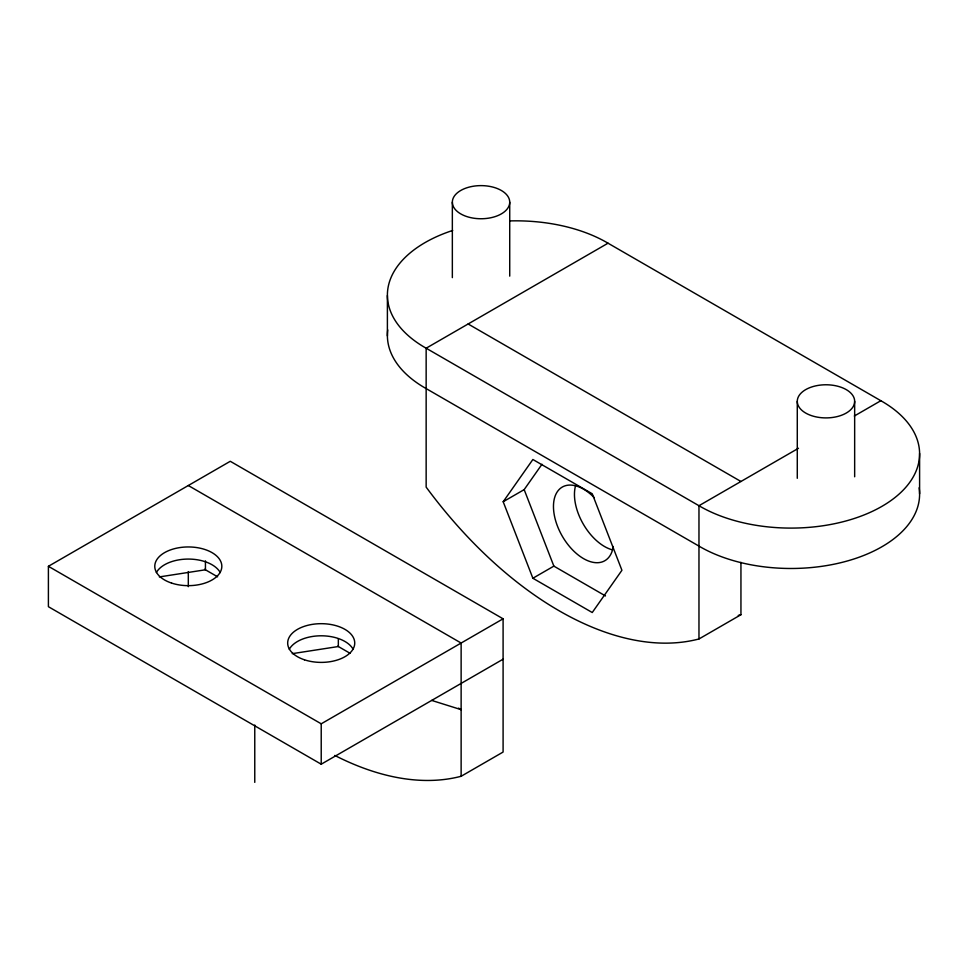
<?xml version="1.0" encoding="UTF-8"?>
<svg xmlns="http://www.w3.org/2000/svg" width="968" height="968" viewBox="0 0 968 968"><rect width="100%" height="100%" fill="white"/><g stroke="black" fill="none" stroke-linecap="round" stroke-linejoin="round"><path stroke-width="1.45" d="M503.191 501.739L532.872 459.498L592.247 493.777L621.928 570.285L592.247 612.526L532.872 578.247L503.191 501.739L524.172 489.614L541.983 464.277M503.094 659.196L321.219 764.2L48.4 606.694L48.4 566.304L230.275 461.288L503.094 618.806L503.094 752.051L461.131 776.275A336.356 194.193 60 0 1 334.771 755.427M452.685 230.457A128.623 74.258 0 0 0 426.15 348.214L698.969 505.719A128.623 74.258 0 0 0 881.933 506.349A128.623 74.258 0 0 0 880.844 400.716L608.025 243.198L426.15 348.214L426.15 487.11A336.356 194.193 60 0 0 698.969 638.965L740.943 614.728L740.943 562.335M532.872 578.247L553.865 566.123L605.484 595.937M48.4 566.304L321.219 723.81L503.094 618.806M798.479 448.269L698.969 505.719L698.969 638.965M854.32 416.022L880.844 400.716M159.357 576.916L205.434 569.789L205.434 560.859M292.263 653.654L338.34 646.527L338.34 639.086M431.692 700.421L461.131 709.653L458.517 708.153M468.125 323.977L740.943 481.483M188.312 485.525L461.131 643.042L461.131 776.275M204.563 569.281L217.606 576.819M337.699 646.152L350.041 653.279M524.172 489.614L553.865 566.123M919.6 453.399L919.6 493.789M854.659 401.333A28.689 16.565 0 0 1 811.62 415.683A28.689 16.565 0 0 1 811.62 386.994A28.689 16.565 0 0 1 854.659 401.333L854.659 476.788M797.281 401.333L797.281 478.301M509.725 202.191A28.689 16.565 0 0 1 466.685 216.529A28.689 16.565 0 0 1 466.685 187.84A28.689 16.565 0 0 1 509.725 202.191L509.725 276.134M452.346 202.191L452.346 277.635M387.394 295.518L387.394 335.908M321.219 723.81L321.219 764.2M254.766 725.032L254.766 782.374M188.312 571.58L188.312 586.681M156.368 572.548A33.517 19.348 0 0 1 188.312 559.068A33.517 19.348 0 0 1 220.244 572.548M289.275 649.286A33.517 19.348 0 0 1 321.219 635.795A33.517 19.348 0 0 1 353.163 649.286M919.116 487.787A128.623 74.258 0 0 1 844.628 561.718A128.623 74.258 0 0 1 698.969 546.109L426.15 388.591A128.623 74.258 0 0 1 387.757 329.906M613.252 546.521A42.544 24.563 60 0 1 576.771 553.817A42.544 24.563 60 0 1 554.773 497.141A42.544 24.563 60 0 1 594.291 497.661M510.547 220.898A128.623 74.258 0 0 1 608.025 243.198M740.943 614.728A336.356 194.193 60 0 1 738.257 615.406M611.824 549.691A42.544 24.563 60 0 1 575.476 486.021M171.542 583.063A33.517 19.348 0 0 0 221.829 566.304A33.517 19.348 0 0 0 171.542 549.546A33.517 19.348 0 0 0 171.542 583.063M304.46 659.801A33.517 19.348 0 0 0 354.736 643.042A33.517 19.348 0 0 0 304.46 626.272A33.517 19.348 0 0 0 304.46 659.801"/></g></svg>
